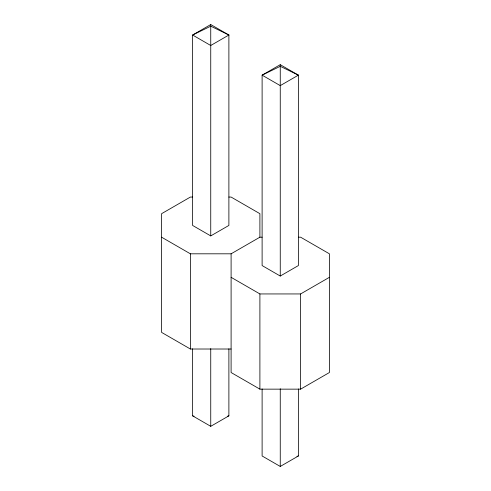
<?xml version="1.0" encoding="UTF-8"?>
<svg xmlns="http://www.w3.org/2000/svg" width="491" height="491" viewBox="0 0 491 491"><rect width="100%" height="100%" fill="white"/><g stroke="black" fill="none" stroke-linecap="round" stroke-linejoin="round"><path stroke-width="0.74" d="M210.743 24.55L192.607 35.021L192.607 225.437L210.743 235.907L228.886 225.437L228.886 35.021L210.743 24.55L210.743 235.907M280.257 64.683L262.114 75.154L262.114 265.563L280.257 276.04L298.393 265.563L298.393 75.154L280.257 64.683L280.257 276.04M161.594 237.19L190.385 253.81L231.101 253.81L259.899 237.19L262.157 237.19M231.101 277.317L259.899 293.943L300.615 293.943L329.406 277.317M192.607 348.819L192.607 415.846L210.743 426.317L228.886 415.846L228.886 348.819M231.101 253.81L231.101 372.528L259.899 389.148L300.615 389.148L329.406 372.528L329.406 253.81L300.615 237.19L298.35 237.19M262.114 388.952L262.114 455.979L280.257 466.45L298.393 455.979L298.393 388.952M227.443 416.215L228.886 415.846M296.951 456.348L298.393 455.979M192.65 197.057L190.385 197.057L161.594 213.683L161.594 332.395L190.385 349.015L231.101 349.015M228.843 197.057L231.101 197.057L259.899 213.683L259.899 237.294M192.607 415.846L194.068 416.215M300.615 293.943L300.615 389.148M280.257 388.762L280.257 466.45M259.899 293.943L259.899 389.148M210.743 348.628L210.743 426.317M190.385 253.81L190.385 349.015M228.886 35.021L210.743 45.497L192.607 35.021L210.78 26.183L228.886 35.021M298.393 75.154L280.257 85.624L262.114 75.154L280.287 66.316L298.393 75.154"/></g></svg>
